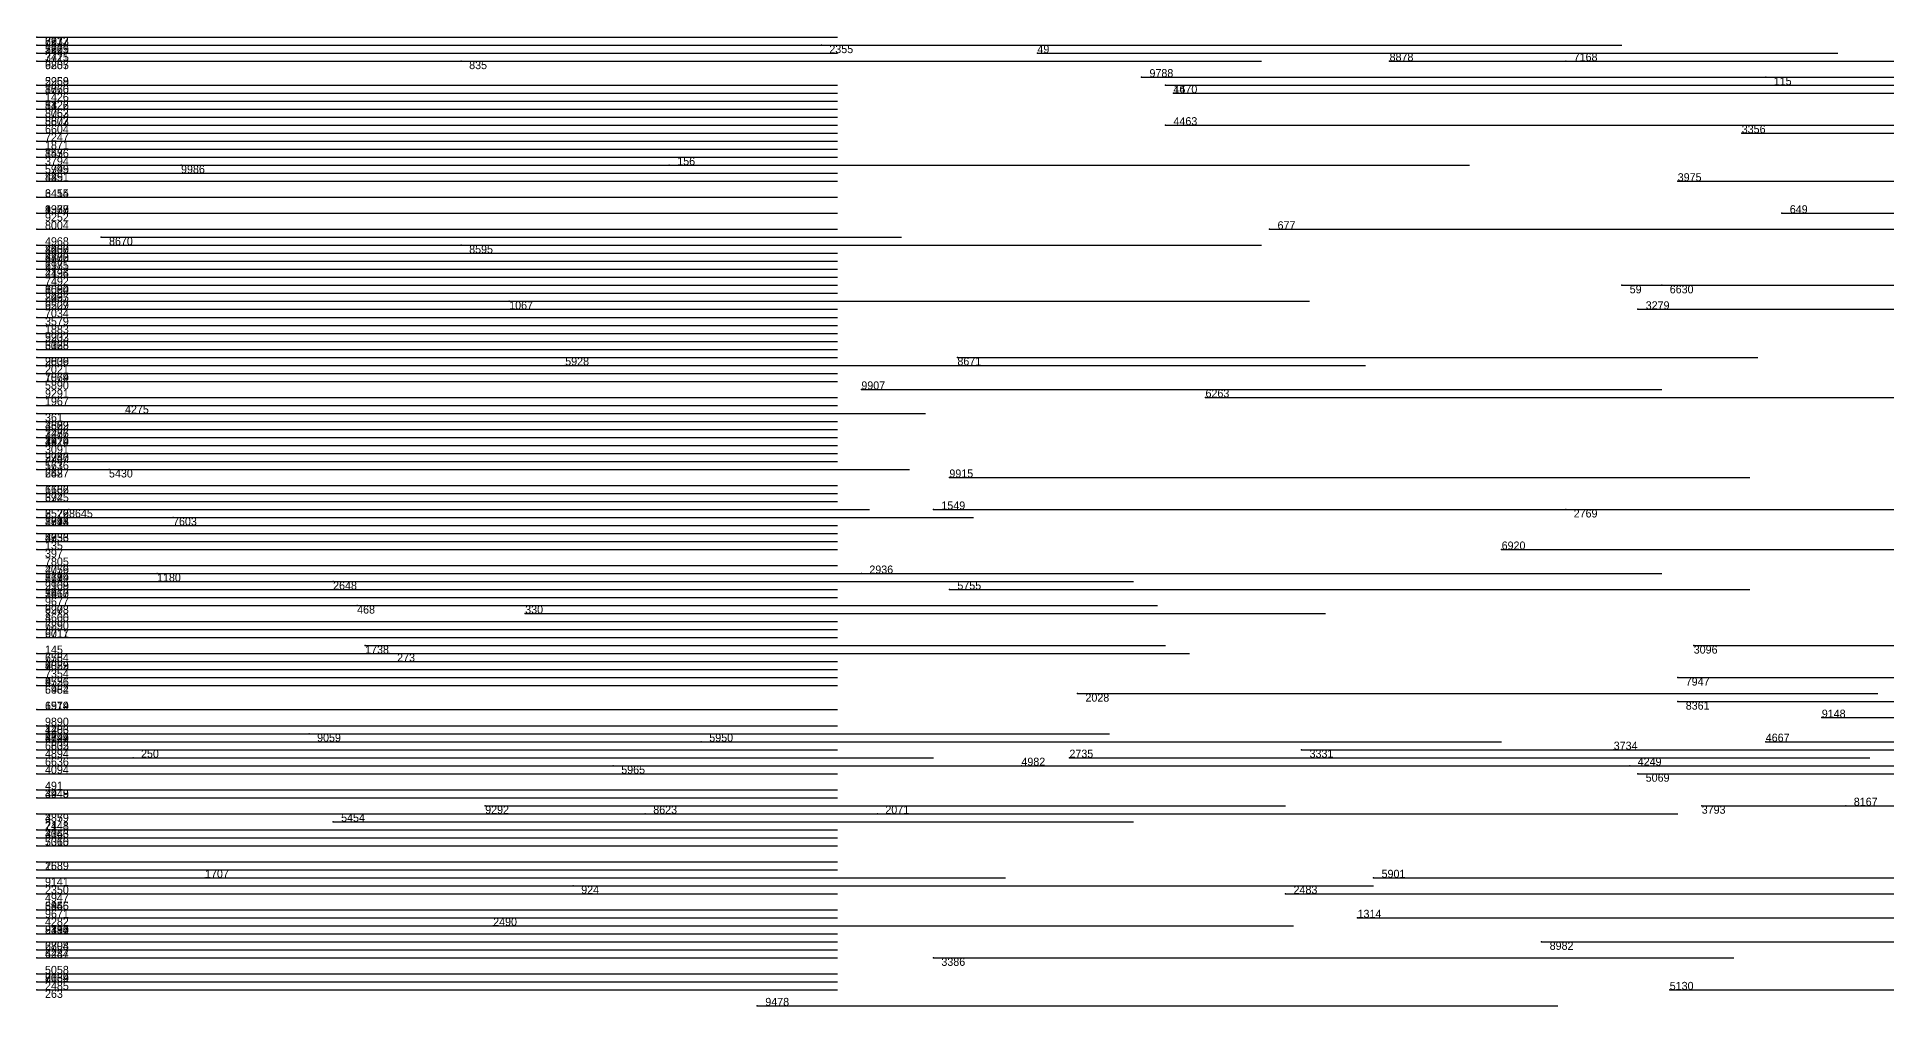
# Model space of a CAD drawing. Extents: x 0 to 1.1, y 0 to 1.
# Drawn here: x 0 to 0.231, y 0.125 to 0.246 of the extents above; entities that cross this region are included whole.
import ezdxf

# ---------------------------------------------------------------- set-up
doc = ezdxf.new("R2010")
doc.units = 0
for name, color, linetype in [('Normals', 1, 'CONTINUOUS'), ('Source_points', 5, 'CONTINUOUS'), ('Text', 3, 'CONTINUOUS')]:
    doc.layers.add(name, color=color, linetype=linetype)

msp = doc.modelspace()

# ---------------------------------------------------------------- linework, layer by layer
at = {"layer": 'Normals', "color": 1}
for p, q in [((0, 0.246, 0.147), (0.1, 0.246, 0.147)), ((0, 0.246, 0.05), (0.1, 0.246, 0.05)), ((0, 0.246, 0.222), (0.1, 0.246, 0.222)), ((0, 0.245, 0.876), (0.1, 0.245, 0.876)), ((0, 0.245, 0.712), (0.1, 0.245, 0.712)), ((0, 0.245, 0.038), (0.1, 0.245, 0.038)), ((0, 0.245, 0.706), (0.1, 0.245, 0.706)), ((0.098, 0.245), (0.198, 0.245)), ((0, 0.244, 0.806), (0.1, 0.244, 0.806)), ((0, 0.244, 0.578), (0.1, 0.244, 0.578)), ((0, 0.243, 0.37), (0.1, 0.243, 0.37)), ((0, 0.243, 0.108), (0.1, 0.243, 0.108)), ((0, 0.243, 0.083), (0.1, 0.243, 0.083)), ((0, 0.243, 0.928), (0.1, 0.243, 0.928)), ((0.053, 0.243), (0.153, 0.243)), ((0.125, 0.244), (0.225, 0.244)), ((0.169, 0.243, 1), (0.269, 0.243, 1)), ((0.191, 0.243, 1), (0.291, 0.243, 1)), ((0.138, 0.241, 1), (0.238, 0.241, 1)), ((0.216, 0.241, 1), (0.316, 0.241, 1)), ((0, 0.24, 0.046), (0.1, 0.24, 0.046)), ((0, 0.24, 0.779), (0.1, 0.24, 0.779)), ((0, 0.239, 0.916), (0.1, 0.239, 0.916)), ((0, 0.239, 0.627), (0.1, 0.239, 0.627)), ((0, 0.239, 0.803), (0.1, 0.239, 0.803)), ((0, 0.239, 0.925), (0.1, 0.239, 0.925)), ((0, 0.238, 0.754), (0.1, 0.238, 0.754)), ((0, 0.238, 0.288), (0.1, 0.238, 0.288)), ((0, 0.238, 0.964), (0.1, 0.238, 0.964)), ((0.141, 0.24, 1), (0.241, 0.24, 1)), ((0.142, 0.239, 1), (0.242, 0.239, 1)), ((0, 0.237, 0.901), (0.1, 0.237, 0.901)), ((0, 0.236, 0.747), (0.1, 0.236, 0.747)), ((0, 0.236, 0.283), (0.1, 0.236, 0.283)), ((0, 0.236, 0.908), (0.1, 0.236, 0.908)), ((0, 0.235, 0.038), (0.1, 0.235, 0.038)), ((0, 0.234, 0.183), (0.1, 0.234, 0.183)), ((0.141, 0.235, 1), (0.241, 0.235, 1)), ((0.213, 0.234, 1), (0.313, 0.234, 1)), ((0, 0.233, 0.615), (0.1, 0.233, 0.615)), ((0, 0.232, 0.557), (0.1, 0.232, 0.557)), ((0, 0.232, 0.648), (0.1, 0.232, 0.648)), ((0, 0.232, 0.393), (0.1, 0.232, 0.393)), ((0, 0.231, 0.569), (0.1, 0.231, 0.569)), ((0, 0.23, 0.601), (0.1, 0.23, 0.601)), ((0, 0.23, 0.766), (0.1, 0.23, 0.766)), ((0, 0.23, 0.919), (0.1, 0.23, 0.919)), ((0, 0.229, 0.84), (0.1, 0.229, 0.84)), ((0.018, 0.23, 1), (0.118, 0.23, 1)), ((0.079, 0.23, 1), (0.179, 0.23, 1)), ((0, 0.228, 0.194), (0.1, 0.228, 0.194)), ((0, 0.228, 0.717), (0.1, 0.228, 0.717)), ((0.205, 0.228), (0.305, 0.228)), ((0, 0.226, 0.164), (0.1, 0.226, 0.164)), ((0, 0.226, 0.244), (0.1, 0.226, 0.244)), ((0, 0.224, 0.027), (0.1, 0.224, 0.027)), ((0, 0.224, 0.882), (0.1, 0.224, 0.882)), ((0, 0.224, 0.543), (0.1, 0.224, 0.543)), ((0, 0.224, 0.344), (0.1, 0.224, 0.344)), ((0, 0.222, 0.767), (0.1, 0.222, 0.767)), ((0.154, 0.222, 1), (0.254, 0.222, 1)), ((0.218, 0.224), (0.318, 0.224)), ((0, 0.22, 0.422), (0.1, 0.22, 0.422)), ((0, 0.22, 0.159), (0.1, 0.22, 0.159)), ((0.008, 0.221), (0.108, 0.221)), ((0.053, 0.22, 1), (0.153, 0.22, 1)), ((0, 0.219, 0.791), (0.1, 0.219, 0.791)), ((0, 0.219, 0.167), (0.1, 0.219, 0.167)), ((0, 0.219, 0.955), (0.1, 0.219, 0.955)), ((0, 0.219, 0.127), (0.1, 0.219, 0.127)), ((0, 0.219, 0.769), (0.1, 0.219, 0.769)), ((0, 0.218, 0.42), (0.1, 0.218, 0.42)), ((0, 0.218, 0.681), (0.1, 0.218, 0.681)), ((0, 0.218, 0.072), (0.1, 0.218, 0.072)), ((0, 0.218, 0.886), (0.1, 0.218, 0.886)), ((0, 0.217, 0.024), (0.1, 0.217, 0.024)), ((0, 0.216, 0.167), (0.1, 0.216, 0.167)), ((0, 0.216, 0.667), (0.1, 0.216, 0.667)), ((0, 0.216, 0.748), (0.1, 0.216, 0.748)), ((0, 0.215, 0.17), (0.1, 0.215, 0.17)), ((0.198, 0.215, 1), (0.298, 0.215, 1)), ((0.203, 0.215, 1), (0.303, 0.215, 1)), ((0, 0.214, 0.68), (0.1, 0.214, 0.68)), ((0, 0.214, 0.18), (0.1, 0.214, 0.18)), ((0, 0.214, 0.749), (0.1, 0.214, 0.749)), ((0, 0.213, 0.111), (0.1, 0.213, 0.111)), ((0, 0.213, 0.25), (0.1, 0.213, 0.25)), ((0, 0.213, 0.253), (0.1, 0.213, 0.253)), ((0.059, 0.213, 1), (0.159, 0.213, 1)), ((0, 0.212, 0.576), (0.1, 0.212, 0.576)), ((0, 0.211, 0.475), (0.1, 0.211, 0.475)), ((0.2, 0.212, 1), (0.3, 0.212, 1)), ((0, 0.21, 0.472), (0.1, 0.21, 0.472)), ((0, 0.209, 0.85), (0.1, 0.209, 0.85)), ((0, 0.208, 0.726), (0.1, 0.208, 0.726)), ((0, 0.208, 0.747), (0.1, 0.208, 0.747)), ((0, 0.208, 0.837), (0.1, 0.208, 0.837)), ((0, 0.207, 0.841), (0.1, 0.207, 0.841)), ((0, 0.207, 0.78), (0.1, 0.207, 0.78)), ((0, 0.206, 0.254), (0.1, 0.206, 0.254)), ((0.115, 0.206, 1), (0.215, 0.206, 1)), ((0, 0.205, 0.712), (0.1, 0.205, 0.712)), ((0, 0.205, 0.568), (0.1, 0.205, 0.568)), ((0, 0.204, 0.161), (0.1, 0.204, 0.161)), ((0.066, 0.205), (0.166, 0.205)), ((0, 0.203, 0.011), (0.1, 0.203, 0.011)), ((0, 0.203, 0.432), (0.1, 0.203, 0.432)), ((0, 0.203, 0.341), (0.1, 0.203, 0.341)), ((0, 0.201, 0.573), (0.1, 0.201, 0.573)), ((0.103, 0.202, 1), (0.203, 0.202, 1)), ((0.146, 0.201, 1), (0.246, 0.201, 1)), ((0, 0.2, 0.536), (0.1, 0.2, 0.536)), ((0, 0.199, 0.054), (0.1, 0.199, 0.054)), ((0.011, 0.199, 1), (0.111, 0.199, 1)), ((0, 0.198, 0.423), (0.1, 0.198, 0.423)), ((0, 0.198, 0.758), (0.1, 0.198, 0.758)), ((0, 0.197, 0.458), (0.1, 0.197, 0.458)), ((0, 0.197, 0.746), (0.1, 0.197, 0.746)), ((0, 0.197, 0.787), (0.1, 0.197, 0.787)), ((0, 0.197, 0.24), (0.1, 0.197, 0.24)), ((0, 0.196, 0.786), (0.1, 0.196, 0.786)), ((0, 0.195, 0.596), (0.1, 0.195, 0.596)), ((0, 0.195, 0.122), (0.1, 0.195, 0.122)), ((0, 0.195, 0.402), (0.1, 0.195, 0.402)), ((0, 0.195, 0.253), (0.1, 0.195, 0.253)), ((0, 0.195, 0.488), (0.1, 0.195, 0.488)), ((0, 0.194, 0.082), (0.1, 0.194, 0.082)), ((0, 0.194, 0.524), (0.1, 0.194, 0.524)), ((0, 0.193, 0.662), (0.1, 0.193, 0.662)), ((0, 0.193, 0.401), (0.1, 0.193, 0.401)), ((0, 0.192, 0.652), (0.1, 0.192, 0.652)), ((0, 0.192, 0.374), (0.1, 0.192, 0.374)), ((0, 0.192, 0.343), (0.1, 0.192, 0.343)), ((0, 0.192, 0.463), (0.1, 0.192, 0.463)), ((0.009, 0.192, 1), (0.109, 0.192, 1)), ((0, 0.19, 0.047), (0.1, 0.19, 0.047)), ((0.114, 0.191), (0.214, 0.191)), ((0, 0.189, 0.453), (0.1, 0.189, 0.453)), ((0, 0.189, 0.924), (0.1, 0.189, 0.924)), ((0, 0.188, 0.356), (0.1, 0.188, 0.356)), ((0, 0.187, 0.373), (0.1, 0.187, 0.373)), ((0, 0.186, 0.166), (0.1, 0.186, 0.166)), ((0, 0.186, 0.641), (0.1, 0.186, 0.641)), ((0, 0.186, 0.361), (0.1, 0.186, 0.361)), ((0, 0.186, 0.467), (0.1, 0.186, 0.467)), ((0, 0.186, 0.556), (0.1, 0.186, 0.556)), ((0, 0.185, 0.061), (0.1, 0.185, 0.061)), ((0, 0.185, 0.254), (0.1, 0.185, 0.254)), ((0, 0.185, 0.925), (0.1, 0.185, 0.925)), ((0.004, 0.187, 1), (0.104, 0.187, 1)), ((0.017, 0.186), (0.117, 0.186)), ((0.112, 0.187, 1), (0.212, 0.187, 1)), ((0.191, 0.187), (0.291, 0.187)), ((0, 0.184, 0.545), (0.1, 0.184, 0.545)), ((0, 0.183, 0.268), (0.1, 0.183, 0.268)), ((0, 0.183, 0.934), (0.1, 0.183, 0.934)), ((0, 0.183, 0.505), (0.1, 0.183, 0.505)), ((0, 0.182, 0.584), (0.1, 0.182, 0.584)), ((0, 0.182, 0.348), (0.1, 0.182, 0.348)), ((0.183, 0.182), (0.283, 0.182)), ((0, 0.18, 0.964), (0.1, 0.18, 0.964)), ((0, 0.179, 0.615), (0.1, 0.179, 0.615)), ((0, 0.179, 0.412), (0.1, 0.179, 0.412)), ((0, 0.179, 0.85), (0.1, 0.179, 0.85)), ((0, 0.179, 0.401), (0.1, 0.179, 0.401)), ((0, 0.178, 0.475), (0.1, 0.178, 0.475)), ((0, 0.178, 0.629), (0.1, 0.178, 0.629)), ((0, 0.178, 0.114), (0.1, 0.178, 0.114)), ((0.015, 0.179), (0.115, 0.179)), ((0.037, 0.178), (0.137, 0.178)), ((0.103, 0.179, 1), (0.203, 0.179, 1)), ((0, 0.177, 0.489), (0.1, 0.177, 0.489)), ((0, 0.177, 0.213), (0.1, 0.177, 0.213)), ((0, 0.177, 0.613), (0.1, 0.177, 0.613)), ((0, 0.176, 0.326), (0.1, 0.176, 0.326)), ((0, 0.176, 0.828), (0.1, 0.176, 0.828)), ((0, 0.176, 0.253), (0.1, 0.176, 0.253)), ((0.114, 0.177, 1), (0.214, 0.177, 1)), ((0, 0.175, 0.27), (0.1, 0.175, 0.27)), ((0, 0.175, 0.981), (0.1, 0.175, 0.981)), ((0, 0.175, 0.912), (0.1, 0.175, 0.912)), ((0, 0.175, 0.158), (0.1, 0.175, 0.158)), ((0.04, 0.175, 1), (0.14, 0.175, 1)), ((0.061, 0.174, 1), (0.161, 0.174, 1)), ((0, 0.173, 0.93), (0.1, 0.173, 0.93)), ((0, 0.173, 0.06), (0.1, 0.173, 0.06)), ((0, 0.173, 0.637), (0.1, 0.173, 0.637)), ((0, 0.173, 0.61), (0.1, 0.173, 0.61)), ((0, 0.172, 0.073), (0.1, 0.172, 0.073)), ((0, 0.171, 0.856), (0.1, 0.171, 0.856)), ((0, 0.169, 0.417), (0.1, 0.169, 0.417)), ((0.041, 0.17), (0.141, 0.17)), ((0.044, 0.169, 1), (0.144, 0.169, 1)), ((0.207, 0.17), (0.307, 0.17)), ((0, 0.168, 0.541), (0.1, 0.168, 0.541)), ((0, 0.168, 0.745), (0.1, 0.168, 0.745)), ((0, 0.168, 0.195), (0.1, 0.168, 0.195)), ((0, 0.167, 0.255), (0.1, 0.167, 0.255)), ((0, 0.167, 0.017), (0.1, 0.167, 0.017)), ((0, 0.167, 0.519), (0.1, 0.167, 0.519)), ((0, 0.167, 0.777), (0.1, 0.167, 0.777)), ((0, 0.166, 0.472), (0.1, 0.166, 0.472)), ((0, 0.166, 0.785), (0.1, 0.166, 0.785)), ((0, 0.165, 0.391), (0.1, 0.165, 0.391)), ((0, 0.165, 0.287), (0.1, 0.165, 0.287)), ((0, 0.165, 0.783), (0.1, 0.165, 0.783)), ((0, 0.165, 0.737), (0.1, 0.165, 0.737)), ((0.205, 0.166, 1), (0.305, 0.166, 1)), ((0, 0.162, 0.338), (0.1, 0.162, 0.338)), ((0, 0.162, 0.667), (0.1, 0.162, 0.667)), ((0.13, 0.164), (0.23, 0.164)), ((0.205, 0.163), (0.305, 0.163)), ((0, 0.16, 0.665), (0.1, 0.16, 0.665)), ((0.223, 0.161), (0.323, 0.161)), ((0, 0.159, 0.137), (0.1, 0.159, 0.137)), ((0, 0.159, 0.291), (0.1, 0.159, 0.291)), ((0, 0.159, 0.659), (0.1, 0.159, 0.659)), ((0, 0.159, 0.753), (0.1, 0.159, 0.753)), ((0, 0.158, 0.168), (0.1, 0.158, 0.168)), ((0, 0.158, 0.642), (0.1, 0.158, 0.642)), ((0, 0.158, 0.535), (0.1, 0.158, 0.535)), ((0.034, 0.159, 1), (0.134, 0.159, 1)), ((0.083, 0.158), (0.183, 0.158)), ((0.216, 0.158), (0.316, 0.158)), ((0, 0.157, 0.737), (0.1, 0.157, 0.737)), ((0, 0.156, 0.992), (0.1, 0.156, 0.992)), ((0, 0.155, 0.553), (0.1, 0.155, 0.553)), ((0.012, 0.156, 1), (0.112, 0.156, 1)), ((0.072, 0.155), (0.172, 0.155)), ((0.123, 0.155), (0.223, 0.155)), ((0.129, 0.156), (0.229, 0.156)), ((0.158, 0.157, 1), (0.258, 0.157, 1)), ((0.197, 0.157, 1), (0.297, 0.157, 1)), ((0.199, 0.155, 1), (0.299, 0.155, 1)), ((0, 0.154, 0.612), (0.1, 0.154, 0.612)), ((0.2, 0.154, 1), (0.3, 0.154, 1)), ((0, 0.152, 0.162), (0.1, 0.152, 0.162)), ((0, 0.151, 0.525), (0.1, 0.151, 0.525)), ((0, 0.151, 0.817), (0.1, 0.151, 0.817)), ((0, 0.149, 0.788), (0.1, 0.149, 0.788)), ((0, 0.149, 0.402), (0.1, 0.149, 0.402)), ((0.037, 0.148), (0.137, 0.148)), ((0.056, 0.15), (0.156, 0.15)), ((0.076, 0.149, 1), (0.176, 0.149, 1)), ((0.105, 0.149), (0.205, 0.149)), ((0.208, 0.15), (0.308, 0.15)), ((0.226, 0.15), (0.326, 0.15)), ((0, 0.147, 0.897), (0.1, 0.147, 0.897)), ((0, 0.147, 0.356), (0.1, 0.147, 0.356)), ((0, 0.147, 0.566), (0.1, 0.147, 0.566)), ((0, 0.147, 0.405), (0.1, 0.147, 0.405)), ((0, 0.146, 0.223), (0.1, 0.146, 0.223)), ((0, 0.146, 0.759), (0.1, 0.146, 0.759)), ((0, 0.145, 0.522), (0.1, 0.145, 0.522)), ((0, 0.143, 0.803), (0.1, 0.143, 0.803)), ((0, 0.142, 0.839), (0.1, 0.142, 0.839)), ((0, 0.141, 0.897), (0.1, 0.141, 0.897)), ((0.021, 0.141, 1), (0.121, 0.141, 1)), ((0.167, 0.141), (0.267, 0.141)), ((0, 0.14, 0.507), (0.1, 0.14, 0.507)), ((0, 0.139, 0.037), (0.1, 0.139, 0.037)), ((0.067, 0.14), (0.167, 0.14)), ((0.156, 0.139, 1), (0.256, 0.139, 1)), ((0, 0.137, 0.647), (0.1, 0.137, 0.647)), ((0, 0.137, 0.433), (0.1, 0.137, 0.433)), ((0, 0.137, 0.877), (0.1, 0.137, 0.877)), ((0, 0.137, 0.282), (0.1, 0.137, 0.282)), ((0, 0.136, 0.055), (0.1, 0.136, 0.055)), ((0, 0.135, 0.62), (0.1, 0.135, 0.62)), ((0, 0.134, 0.12), (0.1, 0.134, 0.12)), ((0, 0.134, 0.34), (0.1, 0.134, 0.34)), ((0, 0.134, 0.149), (0.1, 0.134, 0.149)), ((0.057, 0.135), (0.157, 0.135)), ((0.165, 0.136, 1), (0.265, 0.136, 1)), ((0, 0.133, 0.03), (0.1, 0.133, 0.03)), ((0, 0.132, 0.424), (0.1, 0.132, 0.424)), ((0, 0.132, 0.288), (0.1, 0.132, 0.288)), ((0.188, 0.133), (0.288, 0.133)), ((0, 0.131, 0.816), (0.1, 0.131, 0.816)), ((0.112, 0.131, 1), (0.212, 0.131, 1)), ((0, 0.129, 0.825), (0.1, 0.129, 0.825)), ((0, 0.129, 0.38), (0.1, 0.129, 0.38)), ((0, 0.129, 0.739), (0.1, 0.129, 0.739)), ((0, 0.129, 0.568), (0.1, 0.129, 0.568)), ((0, 0.128, 0.023), (0.1, 0.128, 0.023)), ((0, 0.127, 0.373), (0.1, 0.127, 0.373)), ((0, 0.127, 0.731), (0.1, 0.127, 0.731)), ((0.09, 0.125, 1), (0.19, 0.125, 1)), ((0.204, 0.127, 1), (0.304, 0.127, 1))]:
    msp.add_line(p, q, dxfattribs=at)
at = {"layer": 'Source_points', "color": 5}
for p in [(0, 0.246, 0.147), (0, 0.246, 0.05), (0, 0.246, 0.222), (0, 0.245, 0.876), (0, 0.245, 0.712), (0, 0.245, 0.038), (0, 0.245, 0.706), (0.098, 0.245), (0, 0.244, 0.806), (0, 0.244, 0.578), (0, 0.243, 0.37), (0, 0.243, 0.108), (0, 0.243, 0.083), (0, 0.243, 0.928), (0.053, 0.243), (0.125, 0.244), (0.169, 0.243, 1), (0.191, 0.243, 1), (0.138, 0.241, 1), (0.216, 0.241, 1), (0, 0.24, 0.046), (0, 0.24, 0.779), (0, 0.239, 0.916), (0, 0.239, 0.627), (0, 0.239, 0.803), (0, 0.239, 0.925), (0, 0.238, 0.754), (0, 0.238, 0.288), (0, 0.238, 0.964), (0.141, 0.24, 1), (0.142, 0.239, 1), (0, 0.237, 0.901), (0, 0.236, 0.747), (0, 0.236, 0.283), (0, 0.236, 0.908), (0, 0.235, 0.038), (0, 0.234, 0.183), (0.141, 0.235, 1), (0.213, 0.234, 1), (0, 0.233, 0.615), (0, 0.232, 0.557), (0, 0.232, 0.648), (0, 0.232, 0.393), (0, 0.231, 0.569), (0, 0.23, 0.601), (0, 0.23, 0.766), (0, 0.23, 0.919), (0, 0.229, 0.84), (0.018, 0.23, 1), (0.079, 0.23, 1), (0, 0.228, 0.194), (0, 0.228, 0.717), (0.205, 0.228), (0, 0.226, 0.164), (0, 0.226, 0.244), (0, 0.224, 0.027), (0, 0.224, 0.882), (0, 0.224, 0.543), (0, 0.224, 0.344), (0, 0.222, 0.767), (0.154, 0.222, 1), (0.218, 0.224), (0, 0.22, 0.422), (0, 0.22, 0.159), (0.008, 0.221), (0.053, 0.22, 1), (0, 0.219, 0.791), (0, 0.219, 0.167), (0, 0.219, 0.955), (0, 0.219, 0.127), (0, 0.219, 0.769), (0, 0.218, 0.42), (0, 0.218, 0.681), (0, 0.218, 0.072), (0, 0.218, 0.886), (0, 0.217, 0.024), (0, 0.216, 0.167), (0, 0.216, 0.667), (0, 0.216, 0.748), (0, 0.215, 0.17), (0.198, 0.215, 1), (0.203, 0.215, 1), (0, 0.214, 0.68), (0, 0.214, 0.18), (0, 0.214, 0.749), (0, 0.213, 0.111), (0, 0.213, 0.25), (0, 0.213, 0.253), (0.059, 0.213, 1), (0, 0.212, 0.576), (0, 0.211, 0.475), (0.2, 0.212, 1), (0, 0.21, 0.472), (0, 0.209, 0.85), (0, 0.208, 0.726), (0, 0.208, 0.747), (0, 0.208, 0.837), (0, 0.207, 0.841), (0, 0.207, 0.78), (0, 0.206, 0.254), (0.115, 0.206, 1), (0, 0.205, 0.712), (0, 0.205, 0.568), (0, 0.204, 0.161), (0.066, 0.205), (0, 0.203, 0.011), (0, 0.203, 0.432), (0, 0.203, 0.341), (0, 0.201, 0.573), (0.103, 0.202, 1), (0.146, 0.201, 1), (0, 0.2, 0.536), (0, 0.199, 0.054), (0.011, 0.199, 1), (0, 0.198, 0.423), (0, 0.198, 0.758), (0, 0.197, 0.458), (0, 0.197, 0.746), (0, 0.197, 0.787), (0, 0.197, 0.24), (0, 0.196, 0.786), (0, 0.195, 0.596), (0, 0.195, 0.122), (0, 0.195, 0.402), (0, 0.195, 0.253), (0, 0.195, 0.488), (0, 0.194, 0.082), (0, 0.194, 0.524), (0, 0.193, 0.662), (0, 0.193, 0.401), (0, 0.192, 0.652), (0, 0.192, 0.374), (0, 0.192, 0.343), (0, 0.192, 0.463), (0.009, 0.192, 1), (0, 0.19, 0.047), (0.114, 0.191), (0, 0.189, 0.453), (0, 0.189, 0.924), (0, 0.188, 0.356), (0, 0.187, 0.373), (0, 0.186, 0.166), (0, 0.186, 0.641), (0, 0.186, 0.361), (0, 0.186, 0.467), (0, 0.186, 0.556), (0, 0.185, 0.061), (0, 0.185, 0.254), (0, 0.185, 0.925), (0.004, 0.187, 1), (0.017, 0.186), (0.112, 0.187, 1), (0.191, 0.187), (0, 0.184, 0.545), (0, 0.183, 0.268), (0, 0.183, 0.934), (0, 0.183, 0.505), (0, 0.182, 0.584), (0, 0.182, 0.348), (0.183, 0.182), (0, 0.18, 0.964), (0, 0.179, 0.615), (0, 0.179, 0.412), (0, 0.179, 0.85), (0, 0.179, 0.401), (0, 0.178, 0.475), (0, 0.178, 0.629), (0, 0.178, 0.114), (0.015, 0.179), (0.037, 0.178), (0.103, 0.179, 1), (0, 0.177, 0.489), (0, 0.177, 0.213), (0, 0.177, 0.613), (0, 0.176, 0.326), (0, 0.176, 0.828), (0, 0.176, 0.253), (0.114, 0.177, 1), (0, 0.175, 0.27), (0, 0.175, 0.981), (0, 0.175, 0.912), (0, 0.175, 0.158), (0.04, 0.175, 1), (0.061, 0.174, 1), (0, 0.173, 0.93), (0, 0.173, 0.06), (0, 0.173, 0.637), (0, 0.173, 0.61), (0, 0.172, 0.073), (0, 0.171, 0.856), (0, 0.169, 0.417), (0.041, 0.17), (0.044, 0.169, 1), (0.207, 0.17), (0, 0.168, 0.541), (0, 0.168, 0.745), (0, 0.168, 0.195), (0, 0.167, 0.255), (0, 0.167, 0.017), (0, 0.167, 0.519), (0, 0.167, 0.777), (0, 0.166, 0.472), (0, 0.166, 0.785), (0, 0.165, 0.391), (0, 0.165, 0.287), (0, 0.165, 0.783), (0, 0.165, 0.737), (0.205, 0.166, 1), (0, 0.162, 0.338), (0, 0.162, 0.667), (0.13, 0.164), (0.205, 0.163), (0, 0.16, 0.665), (0.223, 0.161), (0, 0.159, 0.137), (0, 0.159, 0.291), (0, 0.159, 0.659), (0, 0.159, 0.753), (0, 0.158, 0.168), (0, 0.158, 0.642), (0, 0.158, 0.535), (0.034, 0.159, 1), (0.083, 0.158), (0.216, 0.158), (0, 0.157, 0.737), (0, 0.156, 0.992), (0, 0.155, 0.553), (0.012, 0.156, 1), (0.072, 0.155), (0.123, 0.155), (0.129, 0.156), (0.158, 0.157, 1), (0.197, 0.157, 1), (0.199, 0.155, 1), (0, 0.154, 0.612), (0.2, 0.154, 1), (0, 0.152, 0.162), (0, 0.151, 0.525), (0, 0.151, 0.817), (0, 0.149, 0.788), (0, 0.149, 0.402), (0.037, 0.148), (0.056, 0.15), (0.076, 0.149, 1), (0.105, 0.149), (0.208, 0.15), (0.226, 0.15), (0, 0.147, 0.897), (0, 0.147, 0.356), (0, 0.147, 0.566), (0, 0.147, 0.405), (0, 0.146, 0.223), (0, 0.146, 0.759), (0, 0.145, 0.522), (0, 0.143, 0.803), (0, 0.142, 0.839), (0, 0.141, 0.897), (0.021, 0.141, 1), (0.167, 0.141), (0, 0.14, 0.507), (0, 0.139, 0.037), (0.067, 0.14), (0.156, 0.139, 1), (0, 0.137, 0.647), (0, 0.137, 0.433), (0, 0.137, 0.877), (0, 0.137, 0.282), (0, 0.136, 0.055), (0, 0.135, 0.62), (0, 0.134, 0.12), (0, 0.134, 0.34), (0, 0.134, 0.149), (0.057, 0.135), (0.165, 0.136, 1), (0, 0.133, 0.03), (0, 0.132, 0.424), (0, 0.132, 0.288), (0.188, 0.133), (0, 0.131, 0.816), (0.112, 0.131, 1), (0, 0.129, 0.825), (0, 0.129, 0.38), (0, 0.129, 0.739), (0, 0.129, 0.568), (0, 0.128, 0.023), (0, 0.127, 0.373), (0, 0.127, 0.731), (0.09, 0.125, 1), (0.204, 0.127, 1)]:
    msp.add_point(p, dxfattribs=at)

# ---------------------------------------------------------------- texts
at = {"layer": 'Text', "color": 3}
for s, p in [('3515', (0.001, 0.244, 0.876)), ('3669', (0.001, 0.244, 0.712)), ('5911', (0.001, 0.244, 0.038)), ('8113', (0.001, 0.245, 0.222)), ('6673', (0.001, 0.245, 0.706)), ('6932', (0.001, 0.245, 0.147)), ('7237', (0.001, 0.245, 0.05)), ('220', (0.001, 0.244, 0.806)), ('1129', (0.001, 0.244, 0.578)), ('2355', (0.099, 0.244)), ('49', (0.125, 0.244)), ('3725', (0.001, 0.243, 0.37)), ('9255', (0.001, 0.242, 0.928)), ('7411', (0.001, 0.243, 0.083)), ('6807', (0.001, 0.242, 0.108)), ('835', (0.054, 0.242)), ('8878', (0.169, 0.243, 1)), ('7168', (0.192, 0.243, 1)), ('5259', (0.001, 0.24, 0.779)), ('2968', (0.001, 0.24, 0.046)), ('9788', (0.139, 0.241, 1)), ('115', (0.217, 0.24, 1)), ('3070', (0.001, 0.239, 0.803)), ('5125', (0.001, 0.237, 0.288)), ('8776', (0.001, 0.239, 0.925)), ('8422', (0.001, 0.237, 0.964)), ('1560', (0.001, 0.239, 0.627)), ('1426', (0.001, 0.238, 0.916)), ('1326', (0.001, 0.237, 0.754)), ('4670', (0.142, 0.239, 1)), ('1470', (0.142, 0.239, 1)), ('3063', (0.001, 0.236, 0.901)), ('5873', (0.001, 0.235, 0.747)), ('8752', (0.001, 0.236, 0.908)), ('8577', (0.001, 0.235, 0.038)), ('8602', (0.001, 0.235, 0.283)), ('4463', (0.142, 0.235, 1)), ('6604', (0.001, 0.234, 0.183)), ('7247', (0.001, 0.233, 0.615)), ('3356', (0.213, 0.234, 1)), ('345', (0.001, 0.231, 0.569)), ('8476', (0.001, 0.231, 0.393)), ('1871', (0.001, 0.232, 0.648)), ('153', (0.001, 0.231, 0.557)), ('4891', (0.001, 0.228, 0.84)), ('3794', (0.001, 0.23, 0.601)), ('5795', (0.001, 0.229, 0.766)), ('5949', (0.001, 0.229, 0.919)), ('82', (0.001, 0.228, 0.194)), ('8451', (0.001, 0.228, 0.717)), ('9986', (0.018, 0.229, 1)), ('156', (0.08, 0.23, 1)), ('3975', (0.205, 0.228)), ('3454', (0.001, 0.226, 0.164)), ('6415', (0.001, 0.226, 0.244)), ('4337', (0.001, 0.224, 0.882)), ('9968', (0.001, 0.224, 0.344)), ('1379', (0.001, 0.224, 0.027)), ('649', (0.219, 0.224)), ('9252', (0.001, 0.223, 0.543)), ('8004', (0.001, 0.222, 0.767)), ('677', (0.155, 0.222, 1)), ('4968', (0.001, 0.22, 0.159)), ('4050', (0.001, 0.219, 0.791)), ('8237', (0.001, 0.219, 0.955)), ('8505', (0.001, 0.219, 0.769)), ('2469', (0.001, 0.219, 0.422)), ('8670', (0.009, 0.22)), ('8595', (0.054, 0.219, 1)), ('4882', (0.001, 0.218, 0.167)), ('5403', (0.001, 0.218, 0.886)), ('8470', (0.001, 0.218, 0.127)), ('2705', (0.001, 0.218, 0.072)), ('2171', (0.001, 0.217, 0.681)), ('6931', (0.001, 0.217, 0.024)), ('1185', (0.001, 0.217, 0.42)), ('4134', (0.001, 0.216, 0.667)), ('858', (0.001, 0.214, 0.68)), ('2496', (0.001, 0.216, 0.167)), ('7492', (0.001, 0.215, 0.748)), ('6564', (0.001, 0.214, 0.18)), ('1090', (0.001, 0.214, 0.17)), ('59', (0.199, 0.214, 1)), ('6630', (0.204, 0.214, 1)), ('8295', (0.001, 0.213, 0.25)), ('8467', (0.001, 0.213, 0.749)), ('9227', (0.001, 0.212, 0.253)), ('203', (0.001, 0.213, 0.111)), ('6509', (0.001, 0.212, 0.576)), ('1067', (0.059, 0.212, 1)), ('3279', (0.201, 0.212, 1)), ('3579', (0.001, 0.21, 0.472)), ('7034', (0.001, 0.211, 0.475)), ('5202', (0.001, 0.208, 0.726)), ('3133', (0.001, 0.207, 0.841)), ('5328', (0.001, 0.207, 0.78)), ('9933', (0.001, 0.208, 0.837)), ('6065', (0.001, 0.207, 0.747)), ('1883', (0.001, 0.209, 0.85)), ('9809', (0.001, 0.205, 0.254)), ('2006', (0.001, 0.205, 0.712)), ('2630', (0.001, 0.205, 0.568)), ('5928', (0.066, 0.205)), ('8671', (0.115, 0.205, 1)), ('2021', (0.001, 0.204, 0.161)), ('7874', (0.001, 0.203, 0.341)), ('1069', (0.001, 0.203, 0.011)), ('5890', (0.001, 0.202, 0.432)), ('9291', (0.001, 0.201, 0.573)), ('1967', (0.001, 0.2, 0.536)), ('9907', (0.103, 0.202, 1)), ('6263', (0.146, 0.201, 1)), ('361', (0.001, 0.198, 0.054)), ('4275', (0.011, 0.199, 1)), ('4632', (0.001, 0.197, 0.423)), ('4829', (0.001, 0.197, 0.758)), ('350', (0.001, 0.197, 0.458)), ('3359', (0.001, 0.197, 0.24)), ('3277', (0.001, 0.196, 0.787)), ('2285', (0.001, 0.196, 0.786)), ('1456', (0.001, 0.196, 0.746)), ('4414', (0.001, 0.195, 0.488)), ('3924', (0.001, 0.195, 0.253)), ('3091', (0.001, 0.194, 0.402)), ('2619', (0.001, 0.195, 0.122)), ('1810', (0.001, 0.195, 0.596)), ('3286', (0.001, 0.193, 0.082)), ('5716', (0.001, 0.192, 0.343)), ('9947', (0.001, 0.193, 0.524)), ('2750', (0.001, 0.193, 0.401)), ('242', (0.001, 0.191, 0.652)), ('252', (0.001, 0.191, 0.374)), ('6687', (0.001, 0.191, 0.463)), ('163', (0.001, 0.192, 0.662)), ('5430', (0.009, 0.191, 1)), ('9915', (0.114, 0.191)), ('6686', (0.001, 0.189, 0.924)), ('1162', (0.001, 0.189, 0.047)), ('3745', (0.001, 0.188, 0.356)), ('692', (0.001, 0.188, 0.453)), ('1549', (0.113, 0.187, 1)), ('3526', (0.001, 0.186, 0.373)), ('8575', (0.001, 0.185, 0.361)), ('8745', (0.001, 0.185, 0.467)), ('8814', (0.001, 0.185, 0.556)), ('8912', (0.001, 0.185, 0.925)), ('2579', (0.001, 0.186, 0.166)), ('6522', (0.001, 0.186, 0.641)), ('2613', (0.001, 0.185, 0.254)), ('1995', (0.001, 0.185, 0.061)), ('8645', (0.004, 0.186, 1)), ('7603', (0.017, 0.185)), ('2769', (0.192, 0.186)), ('4335', (0.001, 0.183, 0.934)), ('5656', (0.001, 0.183, 0.545)), ('5953', (0.001, 0.183, 0.505)), ('2736', (0.001, 0.183, 0.268)), ('135', (0.001, 0.182, 0.584)), ('6920', (0.183, 0.182)), ('397', (0.001, 0.181, 0.348)), ('7805', (0.001, 0.18, 0.964)), ('4759', (0.001, 0.179, 0.85)), ('5619', (0.001, 0.178, 0.401)), ('515', (0.001, 0.178, 0.615)), ('818', (0.001, 0.178, 0.475)), ('9168', (0.001, 0.177, 0.613)), ('2076', (0.001, 0.179, 0.412)), ('2774', (0.001, 0.178, 0.114)), ('2909', (0.001, 0.177, 0.213)), ('1799', (0.001, 0.178, 0.629)), ('1180', (0.015, 0.178)), ('2648', (0.037, 0.177)), ('2936', (0.104, 0.179, 1)), ('5755', (0.115, 0.177, 1)), ('3465', (0.001, 0.176, 0.253)), ('551', (0.001, 0.176, 0.326)), ('9677', (0.001, 0.175, 0.158)), ('2910', (0.001, 0.176, 0.828)), ('1617', (0.001, 0.176, 0.489)), ('4660', (0.001, 0.173, 0.93)), ('3293', (0.001, 0.174, 0.981)), ('990', (0.001, 0.174, 0.27)), ('8605', (0.001, 0.173, 0.61)), ('6278', (0.001, 0.174, 0.912)), ('468', (0.04, 0.174, 1)), ('330', (0.061, 0.174, 1)), ('9717', (0.001, 0.171, 0.856)), ('6250', (0.001, 0.172, 0.06)), ('7890', (0.001, 0.172, 0.637)), ('6011', (0.001, 0.171, 0.073)), ('776', (0.001, 0.168, 0.541)), ('6584', (0.001, 0.168, 0.745)), ('6764', (0.001, 0.168, 0.195)), ('145', (0.001, 0.169, 0.417)), ('1738', (0.041, 0.169)), ('273', (0.045, 0.168, 1)), ('3096', (0.207, 0.169)), ('4352', (0.001, 0.167, 0.255)), ('5889', (0.001, 0.167, 0.017)), ('9323', (0.001, 0.167, 0.777)), ('7085', (0.001, 0.167, 0.519)), ('7354', (0.001, 0.166, 0.472)), ('4536', (0.001, 0.165, 0.391)), ('5964', (0.001, 0.164, 0.287)), ('9726', (0.001, 0.165, 0.785)), ('6751', (0.001, 0.165, 0.737)), ('6482', (0.001, 0.164, 0.783)), ('7947', (0.206, 0.165, 1)), ('6574', (0.001, 0.162, 0.667)), ('1919', (0.001, 0.162, 0.338)), ('2028', (0.131, 0.163)), ('8361', (0.206, 0.162)), ('9148', (0.223, 0.161)), ('4406', (0.001, 0.159, 0.291)), ('9890', (0.001, 0.16, 0.665)), ('1283', (0.001, 0.159, 0.137)), ('4622', (0.001, 0.158, 0.642)), ('8144', (0.001, 0.158, 0.753)), ('2897', (0.001, 0.158, 0.168)), ('6799', (0.001, 0.158, 0.659)), ('6632', (0.001, 0.157, 0.535)), ('6805', (0.001, 0.157, 0.737)), ('9059', (0.035, 0.158, 1)), ('5950', (0.084, 0.158)), ('3734', (0.197, 0.157, 1)), ('4667', (0.216, 0.158)), ('4894', (0.001, 0.156, 0.992)), ('4094', (0.001, 0.154, 0.612)), ('6636', (0.001, 0.155, 0.553)), ('250', (0.013, 0.156, 1)), ('5965', (0.073, 0.154)), ('4982', (0.123, 0.155)), ('2735', (0.129, 0.156)), ('3331', (0.159, 0.156, 1)), ('4249', (0.2, 0.155, 1)), ('491', (0.001, 0.152, 0.162)), ('5069', (0.201, 0.153, 1)), ('4948', (0.001, 0.151, 0.817)), ('3449', (0.001, 0.151, 0.525)), ('8167', (0.227, 0.15)), ('4879', (0.001, 0.148, 0.402)), ('385', (0.001, 0.148, 0.788)), ('2441', (0.001, 0.147, 0.356)), ('7148', (0.001, 0.147, 0.405)), ('5454', (0.038, 0.148)), ('9292', (0.056, 0.149)), ('8623', (0.077, 0.149, 1)), ('2071', (0.106, 0.149)), ('3793', (0.208, 0.149)), ('4166', (0.001, 0.146, 0.566)), ('30', (0.001, 0.146, 0.897)), ('5360', (0.001, 0.145, 0.759)), ('2343', (0.001, 0.146, 0.223)), ('7015', (0.001, 0.145, 0.522)), ('9141', (0.001, 0.14, 0.897)), ('26', (0.001, 0.142, 0.803)), ('1589', (0.001, 0.142, 0.839)), ('1707', (0.021, 0.141, 1)), ('5901', (0.168, 0.141)), ('4947', (0.001, 0.138, 0.037)), ('2350', (0.001, 0.139, 0.507)), ('924', (0.068, 0.139)), ('2483', (0.157, 0.139, 1)), ('344', (0.001, 0.137, 0.647)), ('5956', (0.001, 0.137, 0.433)), ('9671', (0.001, 0.136, 0.282)), ('6865', (0.001, 0.137, 0.877)), ('1314', (0.165, 0.136, 1)), ('4282', (0.001, 0.135, 0.055)), ('8311', (0.001, 0.134, 0.34)), ('8337', (0.001, 0.134, 0.149)), ('9480', (0.001, 0.134, 0.62)), ('2194', (0.001, 0.134, 0.12)), ('2490', (0.057, 0.135)), ('4447', (0.001, 0.131, 0.816)), ('2808', (0.001, 0.132, 0.03)), ('6794', (0.001, 0.132, 0.288)), ('6284', (0.001, 0.131, 0.424)), ('8982', (0.189, 0.132)), ('5058', (0.001, 0.129, 0.825)), ('3386', (0.113, 0.13, 1)), ('8632', (0.001, 0.128, 0.739)), ('9184', (0.001, 0.128, 0.568)), ('206', (0.001, 0.128, 0.023)), ('7169', (0.001, 0.128, 0.38)), ('2485', (0.001, 0.127, 0.731)), ('5130', (0.204, 0.127, 1)), ('263', (0.001, 0.126, 0.373)), ('9478', (0.091, 0.125, 1))]:
    msp.add_text(s, height=0.001, dxfattribs=at).set_placement(p)

doc.saveas('drawing.dxf')
